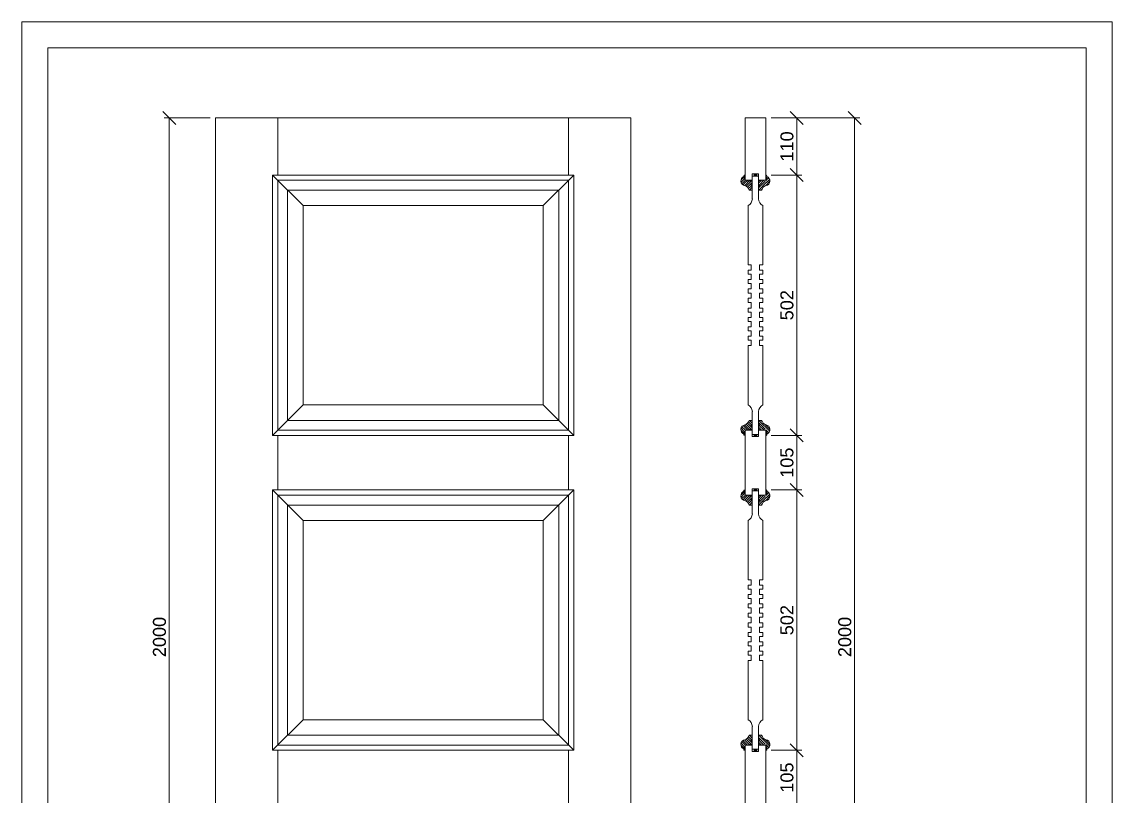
# Model space of a CAD drawing. Header units: millimetres. Extents: x 2049 to 4149, y 517 to 3487.
# Drawn here: x 2049 to 4149, y 1995 to 3487 of the extents above; entities that cross this region are included whole.
import ezdxf

# ---------------------------------------------------------------- set-up
doc = ezdxf.new("R2010")
doc.units = ezdxf.units.MM
for name, color, linetype, lineweight in [('图框', 7, 'Continuous', 13), ('标准家私', 4, 'Continuous', 20), ('标注', 2, 'Continuous', 9)]:
    doc.layers.add(name, color=color, linetype=linetype, lineweight=lineweight)
doc.styles.get("Standard").update_dxf_attribs({"font": 'arial.ttf'})
pattern_1 = [(135, (-8542.2325, -63164.821), (-2.24506403, -2.24506403), [])]
pattern_2 = [(225, (-8542.2325, 67833.992), (-2.24506403, 2.24506403), [])]
pattern_3 = [(135, (-8542.2325, -62558.1544), (-2.24506403, -2.24506403), [])]
pattern_4 = [(225, (-8542.2325, 68440.6586), (-2.24506403, 2.24506403), [])]

# ---------------------------------------------------------------- blocks, each defined once
blk = doc.blocks.new('_Oblique')
at = {"color": 0, "linetype": 'ByBlock', "lineweight": -2}
blk.add_line((-0.5, -0.5), (0.5, 0.5), dxfattribs=at)

msp = doc.modelspace()

# ---------------------------------------------------------------- hatches: boundary and pattern name
at = {"layer": '标准家私'}
h = msp.add_hatch(dxfattribs=at)
h.set_pattern_fill('ANSI31', color=0, angle=90, style=0)
h.set_pattern_definition(pattern_4)
edge = h.paths.add_edge_path()
edge.add_line((3451.7, 3182.1), (3451.7, 3180.1))
edge.add_line((3451.7, 3180.1), (3453.7, 3180.1))
edge.add_line((3453.7, 3180.1), (3453.7, 3182.1))
edge.add_line((3453.7, 3182.1), (3456.3, 3182.1))
edge.add_line((3456.3, 3182.1), (3456.3, 3173.5))
edge.add_line((3456.3, 3173.5), (3454.3, 3173.5))
edge.add_line((3454.3, 3173.5), (3454.3, 3171.5))
edge.add_line((3454.3, 3171.5), (3456.3, 3171.5))
edge.add_line((3456.3, 3171.5), (3456.3, 3166.1))
edge.add_arc((3453.3, 3166.1), 3, 270, 360, ccw=False)
edge.add_line((3453.3, 3163.1), (3450.2, 3163.1))
edge.add_arc((3438.5, 3160), 12.1, 374.7506, 433.4089)
edge.add_arc((3443.7, 3180.8), 9.33, 471.5599, 619.2156, ccw=False)
edge.add_line((3440.2, 3189.5), (3440.2, 3190.8))
edge.add_arc((3442, 3190.3), 1.8, 456.6772, 522.9321, ccw=False)
edge.add_line((3441.7, 3192.1), (3442.3, 3192.1))
edge.add_line((3442.3, 3192.1), (3442.3, 3187.1))
edge.add_line((3442.3, 3187.1), (3440.3, 3187.1))
edge.add_line((3440.3, 3187.1), (3440.3, 3185.1))
edge.add_line((3440.3, 3185.1), (3442.3, 3185.1))
edge.add_line((3442.3, 3185.1), (3442.3, 3180.1))
edge.add_line((3442.3, 3180.1), (3444.3, 3180.1))
edge.add_line((3444.3, 3180.1), (3444.3, 3182.1))
edge.add_line((3444.3, 3182.1), (3451.7, 3182.1))
for points in [[(3459.8, 3190.1), (3459.8, 3194.1), (3464.8, 3194.1), (3464.8, 3190.1)], [(3459.8, 2692.4), (3459.8, 2688.4), (3464.8, 2688.4), (3464.8, 2692.4)], [(3459.8, 2583.4), (3459.8, 2587.4), (3464.8, 2587.4), (3464.8, 2583.4)], [(3459.8, 2085.8), (3459.8, 2081.8), (3464.8, 2081.8), (3464.8, 2085.8)]]:
    msp.add_hatch(color=0, dxfattribs=at).paths.add_polyline_path(points)
h = msp.add_hatch(dxfattribs=at)
h.set_pattern_fill('ANSI31', color=0, angle=90, style=0)
h.set_pattern_definition(pattern_4)
edge = h.paths.add_edge_path()
edge.add_line((3473, 3180.1), (3473, 3182.1))
edge.add_line((3473, 3182.1), (3480.3, 3182.1))
edge.add_line((3480.3, 3182.1), (3480.3, 3180.1))
edge.add_line((3480.3, 3180.1), (3482.3, 3180.1))
edge.add_line((3482.3, 3180.1), (3482.3, 3185.1))
edge.add_line((3482.3, 3185.1), (3484.3, 3185.1))
edge.add_line((3484.3, 3185.1), (3484.3, 3187.1))
edge.add_line((3484.3, 3187.1), (3482.3, 3187.1))
edge.add_line((3482.3, 3187.1), (3482.3, 3192.1))
edge.add_line((3482.3, 3192.1), (3482.9, 3192.1))
edge.add_arc((3482.7, 3190.3), 1.8, 377.0679, 443.3228, ccw=False)
edge.add_line((3484.4, 3190.8), (3484.4, 3189.5))
edge.add_arc((3481, 3180.8), 9.33, 280.7844, 428.4401, ccw=False)
edge.add_arc((3486.2, 3160), 12.1, 466.5911, 525.2494)
edge.add_line((3474.5, 3163.1), (3471.3, 3163.1))
edge.add_arc((3471.3, 3166.1), 3, 180, 270, ccw=False)
edge.add_line((3468.3, 3166.1), (3468.3, 3171.5))
edge.add_line((3468.3, 3171.5), (3470.3, 3171.5))
edge.add_line((3470.3, 3171.5), (3470.3, 3173.5))
edge.add_line((3470.3, 3173.5), (3468.3, 3173.5))
edge.add_line((3468.3, 3173.5), (3468.3, 3182.1))
edge.add_line((3468.3, 3182.1), (3471, 3182.1))
edge.add_line((3471, 3182.1), (3471, 3180.1))
edge.add_line((3471, 3180.1), (3473, 3180.1))
h = msp.add_hatch(dxfattribs=at)
h.set_pattern_fill('ANSI31', color=0, angle=90, style=0)
h.set_pattern_definition(pattern_3)
edge = h.paths.add_edge_path()
edge.add_line((3451.7, 2700.4), (3451.7, 2702.4))
edge.add_line((3451.7, 2702.4), (3453.7, 2702.4))
edge.add_line((3453.7, 2702.4), (3453.7, 2700.4))
edge.add_line((3453.7, 2700.4), (3456.3, 2700.4))
edge.add_line((3456.3, 2700.4), (3456.3, 2709))
edge.add_line((3456.3, 2709), (3454.3, 2709))
edge.add_line((3454.3, 2709), (3454.3, 2711))
edge.add_line((3454.3, 2711), (3456.3, 2711))
edge.add_line((3456.3, 2711), (3456.3, 2716.4))
edge.add_arc((3453.3, 2716.4), 3, 360, 450)
edge.add_line((3453.3, 2719.4), (3450.2, 2719.4))
edge.add_arc((3438.5, 2722.5), 12.1, 286.5911, 345.2494, ccw=False)
edge.add_arc((3443.7, 2701.7), 9.33, 100.7844, 248.4401)
edge.add_line((3440.2, 2693), (3440.2, 2691.7))
edge.add_arc((3442, 2692.2), 1.8, 197.0679, 263.3228)
edge.add_line((3441.7, 2690.4), (3442.3, 2690.4))
edge.add_line((3442.3, 2690.4), (3442.3, 2695.4))
edge.add_line((3442.3, 2695.4), (3440.3, 2695.4))
edge.add_line((3440.3, 2695.4), (3440.3, 2697.4))
edge.add_line((3440.3, 2697.4), (3442.3, 2697.4))
edge.add_line((3442.3, 2697.4), (3442.3, 2702.4))
edge.add_line((3442.3, 2702.4), (3444.3, 2702.4))
edge.add_line((3444.3, 2702.4), (3444.3, 2700.4))
edge.add_line((3444.3, 2700.4), (3451.7, 2700.4))
h = msp.add_hatch(dxfattribs=at)
h.set_pattern_fill('ANSI31', color=0, angle=90, style=0)
h.set_pattern_definition(pattern_3)
edge = h.paths.add_edge_path()
edge.add_line((3473, 2702.4), (3473, 2700.4))
edge.add_line((3473, 2700.4), (3480.3, 2700.4))
edge.add_line((3480.3, 2700.4), (3480.3, 2702.4))
edge.add_line((3480.3, 2702.4), (3482.3, 2702.4))
edge.add_line((3482.3, 2702.4), (3482.3, 2697.4))
edge.add_line((3482.3, 2697.4), (3484.3, 2697.4))
edge.add_line((3484.3, 2697.4), (3484.3, 2695.4))
edge.add_line((3484.3, 2695.4), (3482.3, 2695.4))
edge.add_line((3482.3, 2695.4), (3482.3, 2690.4))
edge.add_line((3482.3, 2690.4), (3482.9, 2690.4))
edge.add_arc((3482.7, 2692.2), 1.8, 276.6772, 342.9321)
edge.add_line((3484.4, 2691.7), (3484.4, 2693))
edge.add_arc((3481, 2701.7), 9.33, 291.5599, 439.2156)
edge.add_arc((3486.2, 2722.5), 12.1, 194.7506, 253.4089, ccw=False)
edge.add_line((3474.5, 2719.4), (3471.3, 2719.4))
edge.add_arc((3471.3, 2716.4), 3, 450, 540)
edge.add_line((3468.3, 2716.4), (3468.3, 2711))
edge.add_line((3468.3, 2711), (3470.3, 2711))
edge.add_line((3470.3, 2711), (3470.3, 2709))
edge.add_line((3470.3, 2709), (3468.3, 2709))
edge.add_line((3468.3, 2709), (3468.3, 2700.4))
edge.add_line((3468.3, 2700.4), (3471, 2700.4))
edge.add_line((3471, 2700.4), (3471, 2702.4))
edge.add_line((3471, 2702.4), (3473, 2702.4))
h = msp.add_hatch(dxfattribs=at)
h.set_pattern_fill('ANSI31', color=0, angle=90, style=0)
h.set_pattern_definition(pattern_2)
edge = h.paths.add_edge_path()
edge.add_line((3451.7, 2575.4), (3451.7, 2573.4))
edge.add_line((3451.7, 2573.4), (3453.7, 2573.4))
edge.add_line((3453.7, 2573.4), (3453.7, 2575.4))
edge.add_line((3453.7, 2575.4), (3456.3, 2575.4))
edge.add_line((3456.3, 2575.4), (3456.3, 2566.8))
edge.add_line((3456.3, 2566.8), (3454.3, 2566.8))
edge.add_line((3454.3, 2566.8), (3454.3, 2564.8))
edge.add_line((3454.3, 2564.8), (3456.3, 2564.8))
edge.add_line((3456.3, 2564.8), (3456.3, 2559.4))
edge.add_arc((3453.3, 2559.4), 3, 270, 360, ccw=False)
edge.add_line((3453.3, 2556.4), (3450.2, 2556.4))
edge.add_arc((3438.5, 2553.3), 12.1, 374.7506, 433.4089)
edge.add_arc((3443.7, 2574.1), 9.33, 471.5599, 619.2156, ccw=False)
edge.add_line((3440.2, 2582.8), (3440.2, 2584.2))
edge.add_arc((3442, 2583.6), 1.8, 456.6772, 522.9321, ccw=False)
edge.add_line((3441.7, 2585.4), (3442.3, 2585.4))
edge.add_line((3442.3, 2585.4), (3442.3, 2580.4))
edge.add_line((3442.3, 2580.4), (3440.3, 2580.4))
edge.add_line((3440.3, 2580.4), (3440.3, 2578.4))
edge.add_line((3440.3, 2578.4), (3442.3, 2578.4))
edge.add_line((3442.3, 2578.4), (3442.3, 2573.4))
edge.add_line((3442.3, 2573.4), (3444.3, 2573.4))
edge.add_line((3444.3, 2573.4), (3444.3, 2575.4))
edge.add_line((3444.3, 2575.4), (3451.7, 2575.4))
h = msp.add_hatch(dxfattribs=at)
h.set_pattern_fill('ANSI31', color=0, angle=90, style=0)
h.set_pattern_definition(pattern_2)
edge = h.paths.add_edge_path()
edge.add_line((3473, 2573.4), (3473, 2575.4))
edge.add_line((3473, 2575.4), (3480.3, 2575.4))
edge.add_line((3480.3, 2575.4), (3480.3, 2573.4))
edge.add_line((3480.3, 2573.4), (3482.3, 2573.4))
edge.add_line((3482.3, 2573.4), (3482.3, 2578.4))
edge.add_line((3482.3, 2578.4), (3484.3, 2578.4))
edge.add_line((3484.3, 2578.4), (3484.3, 2580.4))
edge.add_line((3484.3, 2580.4), (3482.3, 2580.4))
edge.add_line((3482.3, 2580.4), (3482.3, 2585.4))
edge.add_line((3482.3, 2585.4), (3482.9, 2585.4))
edge.add_arc((3482.7, 2583.6), 1.8, 377.0679, 443.3228, ccw=False)
edge.add_line((3484.4, 2584.2), (3484.4, 2582.8))
edge.add_arc((3481, 2574.1), 9.33, 280.7844, 428.4401, ccw=False)
edge.add_arc((3486.2, 2553.3), 12.1, 466.5911, 525.2494)
edge.add_line((3474.5, 2556.4), (3471.3, 2556.4))
edge.add_arc((3471.3, 2559.4), 3, 180, 270, ccw=False)
edge.add_line((3468.3, 2559.4), (3468.3, 2564.8))
edge.add_line((3468.3, 2564.8), (3470.3, 2564.8))
edge.add_line((3470.3, 2564.8), (3470.3, 2566.8))
edge.add_line((3470.3, 2566.8), (3468.3, 2566.8))
edge.add_line((3468.3, 2566.8), (3468.3, 2575.4))
edge.add_line((3468.3, 2575.4), (3471, 2575.4))
edge.add_line((3471, 2575.4), (3471, 2573.4))
edge.add_line((3471, 2573.4), (3473, 2573.4))
h = msp.add_hatch(dxfattribs=at)
h.set_pattern_fill('ANSI31', color=0, angle=90, style=0)
h.set_pattern_definition(pattern_1)
edge = h.paths.add_edge_path()
edge.add_line((3451.7, 2093.8), (3451.7, 2095.8))
edge.add_line((3451.7, 2095.8), (3453.7, 2095.8))
edge.add_line((3453.7, 2095.8), (3453.7, 2093.8))
edge.add_line((3453.7, 2093.8), (3456.3, 2093.8))
edge.add_line((3456.3, 2093.8), (3456.3, 2102.3))
edge.add_line((3456.3, 2102.3), (3454.3, 2102.3))
edge.add_line((3454.3, 2102.3), (3454.3, 2104.3))
edge.add_line((3454.3, 2104.3), (3456.3, 2104.3))
edge.add_line((3456.3, 2104.3), (3456.3, 2109.8))
edge.add_arc((3453.3, 2109.8), 3, 360, 450)
edge.add_line((3453.3, 2112.8), (3450.2, 2112.8))
edge.add_arc((3438.5, 2115.8), 12.1, 286.5911, 345.2494, ccw=False)
edge.add_arc((3443.7, 2095.1), 9.33, 100.7844, 248.4401)
edge.add_line((3440.2, 2086.4), (3440.2, 2085))
edge.add_arc((3442, 2085.5), 1.8, 197.0679, 263.3228)
edge.add_line((3441.7, 2083.8), (3442.3, 2083.8))
edge.add_line((3442.3, 2083.8), (3442.3, 2088.8))
edge.add_line((3442.3, 2088.8), (3440.3, 2088.8))
edge.add_line((3440.3, 2088.8), (3440.3, 2090.8))
edge.add_line((3440.3, 2090.8), (3442.3, 2090.8))
edge.add_line((3442.3, 2090.8), (3442.3, 2095.8))
edge.add_line((3442.3, 2095.8), (3444.3, 2095.8))
edge.add_line((3444.3, 2095.8), (3444.3, 2093.8))
edge.add_line((3444.3, 2093.8), (3451.7, 2093.8))
h = msp.add_hatch(dxfattribs=at)
h.set_pattern_fill('ANSI31', color=0, angle=90, style=0)
h.set_pattern_definition(pattern_1)
edge = h.paths.add_edge_path()
edge.add_line((3473, 2095.8), (3473, 2093.8))
edge.add_line((3473, 2093.8), (3480.3, 2093.8))
edge.add_line((3480.3, 2093.8), (3480.3, 2095.8))
edge.add_line((3480.3, 2095.8), (3482.3, 2095.8))
edge.add_line((3482.3, 2095.8), (3482.3, 2090.8))
edge.add_line((3482.3, 2090.8), (3484.3, 2090.8))
edge.add_line((3484.3, 2090.8), (3484.3, 2088.8))
edge.add_line((3484.3, 2088.8), (3482.3, 2088.8))
edge.add_line((3482.3, 2088.8), (3482.3, 2083.8))
edge.add_line((3482.3, 2083.8), (3482.9, 2083.8))
edge.add_arc((3482.7, 2085.5), 1.8, 276.6772, 342.9321)
edge.add_line((3484.4, 2085), (3484.4, 2086.4))
edge.add_arc((3481, 2095.1), 9.33, 291.5599, 439.2156)
edge.add_arc((3486.2, 2115.8), 12.1, 194.7506, 253.4089, ccw=False)
edge.add_line((3474.5, 2112.8), (3471.3, 2112.8))
edge.add_arc((3471.3, 2109.8), 3, 450, 540)
edge.add_line((3468.3, 2109.8), (3468.3, 2104.3))
edge.add_line((3468.3, 2104.3), (3470.3, 2104.3))
edge.add_line((3470.3, 2104.3), (3470.3, 2102.3))
edge.add_line((3470.3, 2102.3), (3468.3, 2102.3))
edge.add_line((3468.3, 2102.3), (3468.3, 2093.8))
edge.add_line((3468.3, 2093.8), (3471, 2093.8))
edge.add_line((3471, 2093.8), (3471, 2095.8))
edge.add_line((3471, 2095.8), (3473, 2095.8))

# ---------------------------------------------------------------- linework, layer by layer
at = {"layer": '图框', "color": 0}
msp.add_lwpolyline([(2049.4, 3487.3), (2049.4, 517.3), (4149.4, 517.3), (4149.4, 3487.3)], close=True, dxfattribs=at)
at = {"layer": '图框', "color": 0, "lineweight": 20}
msp.add_lwpolyline([(2099.4, 3437.3), (2099.4, 567.3), (4099.4, 567.3), (4099.4, 3437.3)], close=True, dxfattribs=at)
at = {"layer": '标准家私', "color": 0}
for p, q in [((3222.4, 3302.1), (2422.4, 3302.1)), ((2422.4, 3302.1), (2422.4, 1302.1)), ((3222.4, 1302.1), (3222.4, 3302.1)), ((3482.3, 3302.1), (3442.3, 3302.1)), ((3442.3, 3302.1), (3442.3, 3182.1)), ((3482.3, 3182.1), (3482.3, 3302.1)), ((3442.3, 3192.1), (3442.3, 3182.1)), ((3456.3, 3194.1), (3468.3, 3194.1)), ((3456.3, 3194.1), (3456.3, 3166.1)), ((3468.3, 3194.1), (3468.3, 3146.1)), ((3442.3, 3182.1), (3456.3, 3182.1)), ((3442.3, 3182.1), (3456.3, 3182.1)), ((3456.3, 3190.1), (3468.3, 3190.1)), ((3456.3, 3175.1), (3456.3, 3146.1)), ((3482.3, 3182.1), (3468.3, 3182.1)), ((3473.3, 3182.1), (3480.3, 3182.1)), ((3480.3, 3182.1), (3473.3, 3182.1)), ((3482.3, 3182.1), (3473.3, 3182.1)), ((3482.3, 3182.1), (3473.3, 3182.1)), ((3482.3, 3182.1), (3473.3, 3182.1)), ((3480.3, 3182.1), (3473.3, 3182.1)), ((3448.3, 3133.1), (3448.3, 3018.8)), ((3476.3, 3133.1), (3476.3, 3018.8)), ((3448.3, 2749.4), (3448.3, 2863.8)), ((3476.3, 2749.4), (3476.3, 2863.8)), ((3456.3, 2707.4), (3456.3, 2736.5)), ((3468.3, 2688.4), (3468.3, 2736.5)), ((3456.3, 2688.4), (3456.3, 2716.4)), ((3442.3, 2700.4), (3456.3, 2700.4)), ((3442.3, 2690.4), (3442.3, 2700.4)), ((3442.3, 2700.4), (3456.3, 2700.4)), ((3442.3, 2690.4), (3442.3, 2575.4)), ((3456.3, 2692.4), (3468.3, 2692.4)), ((3456.3, 2688.4), (3468.3, 2688.4)), ((3482.3, 2700.4), (3468.3, 2700.4)), ((3473.3, 2700.4), (3480.3, 2700.4)), ((3480.3, 2700.4), (3473.3, 2700.4)), ((3482.3, 2700.4), (3473.3, 2700.4)), ((3482.3, 2700.4), (3473.3, 2700.4)), ((3482.3, 2700.4), (3473.3, 2700.4)), ((3480.3, 2700.4), (3473.3, 2700.4)), ((3482.3, 2575.4), (3482.3, 2700.4)), ((3442.3, 2585.4), (3442.3, 2575.4)), ((3456.3, 2587.4), (3468.3, 2587.4)), ((3456.3, 2587.4), (3456.3, 2559.4)), ((3456.3, 2583.4), (3468.3, 2583.4)), ((3468.3, 2587.4), (3468.3, 2539.4)), ((3442.3, 2575.4), (3456.3, 2575.4)), ((3442.3, 2575.4), (3456.3, 2575.4)), ((3456.3, 2568.4), (3456.3, 2539.4)), ((3482.3, 2575.4), (3468.3, 2575.4)), ((3473.3, 2575.4), (3480.3, 2575.4)), ((3480.3, 2575.4), (3473.3, 2575.4)), ((3482.3, 2575.4), (3473.3, 2575.4)), ((3482.3, 2575.4), (3473.3, 2575.4)), ((3482.3, 2575.4), (3473.3, 2575.4)), ((3480.3, 2575.4), (3473.3, 2575.4)), ((3448.3, 2526.4), (3448.3, 2412.1)), ((3476.3, 2526.4), (3476.3, 2412.1)), ((3448.3, 2142.8), (3448.3, 2257.1)), ((3476.3, 2142.8), (3476.3, 2257.1)), ((3456.3, 2100.8), (3456.3, 2129.8)), ((3468.3, 2081.8), (3468.3, 2129.8)), ((3456.3, 2081.8), (3456.3, 2109.8)), ((3442.3, 2093.8), (3456.3, 2093.8)), ((3442.3, 2083.8), (3442.3, 2093.8)), ((3442.3, 2093.8), (3456.3, 2093.8)), ((3442.3, 2083.8), (3442.3, 1968.8)), ((3456.3, 2085.8), (3468.3, 2085.8)), ((3456.3, 2081.8), (3468.3, 2081.8)), ((3482.3, 2093.8), (3468.3, 2093.8)), ((3473.3, 2093.8), (3480.3, 2093.8)), ((3480.3, 2093.8), (3473.3, 2093.8)), ((3482.3, 2093.8), (3473.3, 2093.8)), ((3482.3, 2093.8), (3473.3, 2093.8)), ((3482.3, 2093.8), (3473.3, 2093.8)), ((3480.3, 2093.8), (3473.3, 2093.8)), ((3482.3, 1968.8), (3482.3, 2093.8))]:
    msp.add_line(p, q, dxfattribs=at)
at = {"layer": '标准家私', "color": 0, "lineweight": 5}
for p, q in [((2542.4, 3192.1), (2542.4, 3302.1)), ((3102.4, 3192.1), (3102.4, 3302.1)), ((2591.4, 3133.1), (2532.4, 3192.1)), ((3053.4, 3133.1), (3112.4, 3192.1)), ((2591.4, 2749.4), (2532.4, 2690.4)), ((3053.4, 2749.4), (3112.4, 2690.4)), ((2542.4, 2585.4), (2542.4, 2690.4)), ((3102.4, 2585.4), (3102.4, 2690.4)), ((2591.4, 2526.4), (2532.4, 2585.4)), ((3053.4, 2526.4), (3112.4, 2585.4)), ((2591.4, 2142.8), (2532.4, 2083.8)), ((3053.4, 2142.8), (3112.4, 2083.8)), ((2542.4, 1978.8), (2542.4, 2083.8)), ((3102.4, 1978.8), (3102.4, 2083.8))]:
    msp.add_line(p, q, dxfattribs=at)
at = {"layer": '标准家私', "color": 0}
for points in [[(3112.4, 3192.1), (2532.4, 3192.1), (2532.4, 2690.4), (3112.4, 2690.4)], [(3459.8, 3194.1), (3459.8, 3190.1), (3464.8, 3190.1), (3464.8, 3194.1)], [(3442.3, 3187.1), (3442.3, 3185.1), (3440.3, 3185.1), (3440.3, 3187.1)], [(3456.3, 3173.5), (3456.3, 3171.5), (3454.3, 3171.5), (3454.3, 3173.5)], [(3468.3, 3173.5), (3468.3, 3171.5), (3470.3, 3171.5), (3470.3, 3173.5)], [(3482.3, 3187.1), (3482.3, 3185.1), (3484.3, 3185.1), (3484.3, 3187.1)], [(3053.4, 3133.1), (2591.4, 3133.1), (2591.4, 2749.4), (3053.4, 2749.4)], [(3456.3, 2709), (3456.3, 2711), (3454.3, 2711), (3454.3, 2709)], [(3468.3, 2709), (3468.3, 2711), (3470.3, 2711), (3470.3, 2709)], [(3442.3, 2695.4), (3442.3, 2697.4), (3440.3, 2697.4), (3440.3, 2695.4)], [(3459.8, 2688.4), (3459.8, 2692.4), (3464.8, 2692.4), (3464.8, 2688.4)], [(3482.3, 2695.4), (3482.3, 2697.4), (3484.3, 2697.4), (3484.3, 2695.4)], [(3112.4, 2585.4), (2532.4, 2585.4), (2532.4, 2083.8), (3112.4, 2083.8)], [(3459.8, 2587.4), (3459.8, 2583.4), (3464.8, 2583.4), (3464.8, 2587.4)], [(3442.3, 2580.4), (3442.3, 2578.4), (3440.3, 2578.4), (3440.3, 2580.4)], [(3456.3, 2566.8), (3456.3, 2564.8), (3454.3, 2564.8), (3454.3, 2566.8)], [(3468.3, 2566.8), (3468.3, 2564.8), (3470.3, 2564.8), (3470.3, 2566.8)], [(3482.3, 2580.4), (3482.3, 2578.4), (3484.3, 2578.4), (3484.3, 2580.4)], [(3053.4, 2526.4), (2591.4, 2526.4), (2591.4, 2142.8), (3053.4, 2142.8)], [(3456.3, 2102.3), (3456.3, 2104.3), (3454.3, 2104.3), (3454.3, 2102.3)], [(3468.3, 2102.3), (3468.3, 2104.3), (3470.3, 2104.3), (3470.3, 2102.3)], [(3442.3, 2088.8), (3442.3, 2090.8), (3440.3, 2090.8), (3440.3, 2088.8)], [(3459.8, 2081.8), (3459.8, 2085.8), (3464.8, 2085.8), (3464.8, 2081.8)], [(3482.3, 2088.8), (3482.3, 2090.8), (3484.3, 2090.8), (3484.3, 2088.8)]]:
    msp.add_lwpolyline(points, close=True, dxfattribs=at)
for points in [[(3456.3, 3163.1), (3450.2, 3163.1, 0.261685), (3441.9, 3171.6, -0.751202), (3440.2, 3189.5), (3440.2, 3190.8, -0.297424), (3441.7, 3192.1), (3442.3, 3192.1)], [(3468.3, 3163.1), (3474.5, 3163.1, -0.261685), (3482.7, 3171.6, 0.751202), (3484.4, 3189.5), (3484.4, 3190.8, 0.297424), (3482.9, 3192.1), (3482.3, 3192.1)], [(3456.3, 2719.4), (3450.2, 2719.4, -0.261685), (3441.9, 2710.9, 0.751202), (3440.2, 2693), (3440.2, 2691.7, 0.297424), (3441.7, 2690.4), (3442.3, 2690.4)], [(3468.3, 2719.4), (3474.5, 2719.4, 0.261685), (3482.7, 2710.9, -0.751202), (3484.4, 2693), (3484.4, 2691.7, -0.297424), (3482.9, 2690.4), (3482.3, 2690.4)], [(3456.3, 2556.4), (3450.2, 2556.4, 0.261685), (3441.9, 2564.9, -0.751202), (3440.2, 2582.8), (3440.2, 2584.2, -0.297424), (3441.7, 2585.4), (3442.3, 2585.4)], [(3468.3, 2556.4), (3474.5, 2556.4, -0.261685), (3482.7, 2564.9, 0.751202), (3484.4, 2582.8), (3484.4, 2584.2, 0.297424), (3482.9, 2585.4), (3482.3, 2585.4)], [(3456.3, 2112.8), (3450.2, 2112.8, -0.261685), (3441.9, 2104.2, 0.751202), (3440.2, 2086.4), (3440.2, 2085, 0.297424), (3441.7, 2083.8), (3442.3, 2083.8)], [(3468.3, 2112.8), (3474.5, 2112.8, 0.261685), (3482.7, 2104.2, -0.751202), (3484.4, 2086.4), (3484.4, 2085, -0.297424), (3482.9, 2083.8), (3482.3, 2083.8)]]:
    msp.add_lwpolyline(points, format="xyb", dxfattribs=at)
at = {"layer": '标准家私', "color": 0, "lineweight": 5}
for points in [[(3102.4, 2700.4), (3102.4, 3182.1), (2542.4, 3182.1), (2542.4, 2700.4)], [(3083.4, 3163.1), (2561.4, 3163.1), (2561.4, 2719.4), (3083.4, 2719.4)], [(3102.4, 2575.4), (2542.4, 2575.4), (2542.4, 2093.8), (3102.4, 2093.8)], [(3083.4, 2556.4), (2561.4, 2556.4), (2561.4, 2112.8), (3083.4, 2112.8)]]:
    msp.add_lwpolyline(points, close=True, dxfattribs=at)
at = {"layer": '标准家私', "color": 0}
for points in [[(3453.7, 3182.1), (3453.7, 3180.1), (3451.7, 3180.1), (3451.7, 3182.1)], [(3471, 3182.1), (3471, 3180.1), (3473, 3180.1), (3473, 3182.1)], [(3448.3, 2863.8), (3454.3, 2863.8), (3454.3, 2873.8), (3448.3, 2873.8), (3448.3, 2881.8), (3454.3, 2881.8), (3454.3, 2891.8), (3448.3, 2891.8), (3448.3, 2899.8), (3454.3, 2899.8), (3454.3, 2909.8), (3448.3, 2909.8), (3448.3, 2917.8), (3454.3, 2917.8), (3454.3, 2927.8), (3448.3, 2927.8), (3448.3, 2935.8), (3454.3, 2935.8), (3454.3, 2946.8), (3448.3, 2946.8), (3448.3, 2954.8), (3454.3, 2954.8), (3454.3, 2964.8), (3448.3, 2964.8), (3448.3, 2972.8), (3454.3, 2972.8), (3454.3, 2982.8), (3448.3, 2982.8), (3448.3, 2990.8), (3454.3, 2990.8), (3454.3, 3000.8), (3448.3, 3000.8), (3448.3, 3008.8), (3454.3, 3008.8), (3454.3, 3018.8), (3448.3, 3018.8)], [(3476.3, 2863.8), (3470.3, 2863.8), (3470.3, 2873.8), (3476.3, 2873.8), (3476.3, 2881.8), (3470.3, 2881.8), (3470.3, 2891.8), (3476.3, 2891.8), (3476.3, 2899.8), (3470.3, 2899.8), (3470.3, 2909.8), (3476.3, 2909.8), (3476.3, 2917.8), (3470.3, 2917.8), (3470.3, 2927.8), (3476.3, 2927.8), (3476.3, 2935.8), (3470.3, 2935.8), (3470.3, 2946.8), (3476.3, 2946.8), (3476.3, 2954.8), (3470.3, 2954.8), (3470.3, 2964.8), (3476.3, 2964.8), (3476.3, 2972.8), (3470.3, 2972.8), (3470.3, 2982.8), (3476.3, 2982.8), (3476.3, 2990.8), (3470.3, 2990.8), (3470.3, 3000.8), (3476.3, 3000.8), (3476.3, 3008.8), (3470.3, 3008.8), (3470.3, 3018.8), (3476.3, 3018.8)], [(3453.7, 2700.4), (3453.7, 2702.4), (3451.7, 2702.4), (3451.7, 2700.4)], [(3471, 2700.4), (3471, 2702.4), (3473, 2702.4), (3473, 2700.4)], [(3453.7, 2575.4), (3453.7, 2573.4), (3451.7, 2573.4), (3451.7, 2575.4)], [(3471, 2575.4), (3471, 2573.4), (3473, 2573.4), (3473, 2575.4)], [(3448.3, 2257.1), (3454.3, 2257.1), (3454.3, 2267.1), (3448.3, 2267.1), (3448.3, 2275.1), (3454.3, 2275.1), (3454.3, 2285.1), (3448.3, 2285.1), (3448.3, 2293.1), (3454.3, 2293.1), (3454.3, 2303.1), (3448.3, 2303.1), (3448.3, 2311.1), (3454.3, 2311.1), (3454.3, 2321.1), (3448.3, 2321.1), (3448.3, 2329.1), (3454.3, 2329.1), (3454.3, 2340.1), (3448.3, 2340.1), (3448.3, 2348.1), (3454.3, 2348.1), (3454.3, 2358.1), (3448.3, 2358.1), (3448.3, 2366.1), (3454.3, 2366.1), (3454.3, 2376.1), (3448.3, 2376.1), (3448.3, 2384.1), (3454.3, 2384.1), (3454.3, 2394.1), (3448.3, 2394.1), (3448.3, 2402.1), (3454.3, 2402.1), (3454.3, 2412.1), (3448.3, 2412.1)], [(3476.3, 2257.1), (3470.3, 2257.1), (3470.3, 2267.1), (3476.3, 2267.1), (3476.3, 2275.1), (3470.3, 2275.1), (3470.3, 2285.1), (3476.3, 2285.1), (3476.3, 2293.1), (3470.3, 2293.1), (3470.3, 2303.1), (3476.3, 2303.1), (3476.3, 2311.1), (3470.3, 2311.1), (3470.3, 2321.1), (3476.3, 2321.1), (3476.3, 2329.1), (3470.3, 2329.1), (3470.3, 2340.1), (3476.3, 2340.1), (3476.3, 2348.1), (3470.3, 2348.1), (3470.3, 2358.1), (3476.3, 2358.1), (3476.3, 2366.1), (3470.3, 2366.1), (3470.3, 2376.1), (3476.3, 2376.1), (3476.3, 2384.1), (3470.3, 2384.1), (3470.3, 2394.1), (3476.3, 2394.1), (3476.3, 2402.1), (3470.3, 2402.1), (3470.3, 2412.1), (3476.3, 2412.1)], [(3453.7, 2093.8), (3453.7, 2095.8), (3451.7, 2095.8), (3451.7, 2093.8)], [(3471, 2093.8), (3471, 2095.8), (3473, 2095.8), (3473, 2093.8)]]:
    msp.add_lwpolyline(points, dxfattribs=at)
for centre, start, end in [((3439.9, 3147.3), 300.8708, 355.928), ((3484.8, 3147.3), 184.072, 239.1292), ((3439.9, 2735.2), 4.072, 59.1292), ((3484.8, 2735.2), 120.8708, 175.928), ((3439.9, 2540.6), 300.8708, 355.928), ((3484.8, 2540.6), 184.072, 239.1292), ((3439.9, 2128.6), 4.072, 59.1292), ((3484.8, 2128.6), 120.8708, 175.928)]:
    msp.add_arc(centre, 16.5, start, end, dxfattribs=at)
at = {"layer": '标注', "color": 0}
for p, q in [((2412.4, 3302.1), (2323.4, 3302.1)), ((2333.4, 1302.1), (2333.4, 3302.1)), ((3492.3, 3302.1), (3551.8, 3302.1)), ((3492.3, 3302.1), (3663.2, 3302.1)), ((3541.8, 3192.1), (3541.8, 3302.1)), ((3653.2, 3302.1), (3653.2, 1302.1)), ((3492.9, 3192.1), (3551.8, 3192.1)), ((3492.9, 3192.1), (3551.8, 3192.1)), ((3541.8, 2690.4), (3541.8, 3192.1)), ((3492.3, 2690.4), (3551.8, 2690.4)), ((3492.3, 2690.4), (3551.8, 2690.4)), ((3541.8, 2585.4), (3541.8, 2690.4)), ((3492.3, 2585.4), (3551.8, 2585.4)), ((3492.3, 2585.4), (3551.8, 2585.4)), ((3541.8, 2083.8), (3541.8, 2585.4)), ((3492.3, 2083.8), (3551.8, 2083.8)), ((3492.3, 2083.8), (3551.8, 2083.8)), ((3541.8, 1978.8), (3541.8, 2083.8))]:
    msp.add_line(p, q, dxfattribs=at)

# ---------------------------------------------------------------- block references
at = {"layer": '标注', "color": 0, "xscale": 25, "yscale": 25, "zscale": 25}
for p, rotation in [((2333.4, 3302.1), 90), ((3541.8, 3302.1), 90), ((3653.2, 3302.1), 90), ((3541.8, 3192.1), 90), ((3541.8, 3192.1), 270), ((3541.8, 2690.4), 90), ((3541.8, 2585.4), 90), ((3541.8, 2585.4), 270), ((3541.8, 2083.8), 90)]:
    msp.add_blockref('_Oblique', p, dxfattribs=dict(at, rotation=rotation))

# ---------------------------------------------------------------- next in the draw order: texts
at = {"layer": '标注', "color": 0, "char_height": 25, "attachment_point": 5, "rotation": 90, "bg_fill": 3, "box_fill_scale": 1.1, "bg_fill_color": 256, "bg_fill_true_color": 13158600, "bg_fill_transparency": 0}
for s, insert in [('110', (3523.1, 3247.1)), ('502', (3523.1, 2941.3)), ('105', (3523.1, 2637.9)), ('502', (3523.1, 2334.6)), ('2000', (2314.6, 2302.1)), ('2000', (3634.5, 2302.1)), ('105', (3523.1, 2031.3))]:
    msp.add_mtext(s, dxfattribs=dict(at, insert=insert))

# ---------------------------------------------------------------- next in the draw order: block references
at = {"layer": '标注', "color": 0, "xscale": 25, "yscale": 25, "zscale": 25, "rotation": 270}
for p in [(3541.8, 2690.4), (3541.8, 2083.8)]:
    msp.add_blockref('_Oblique', p, dxfattribs=at)

doc.saveas('drawing.dxf')
